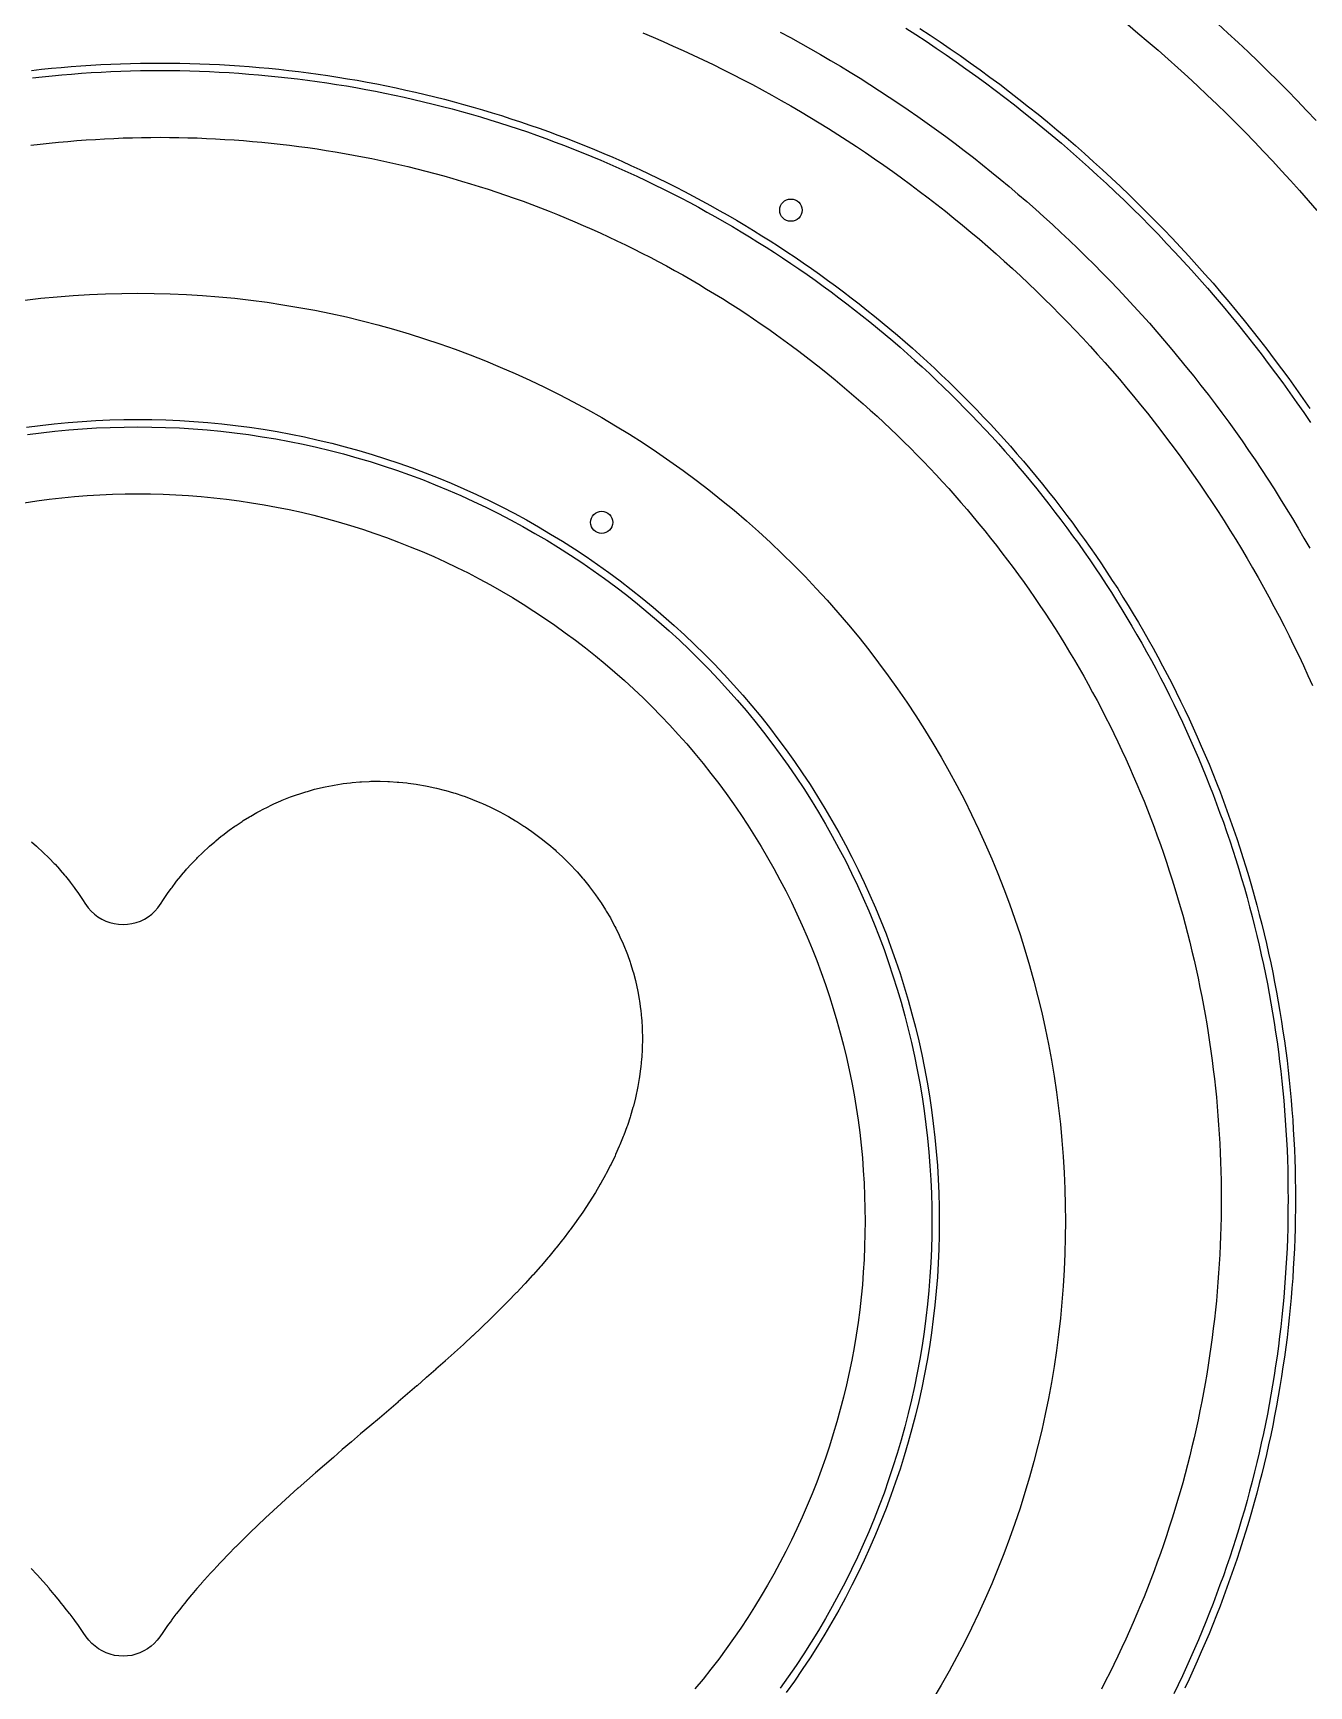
# Model space of a CAD drawing. Header units: metres. Extents: x 10 to 1210, y 10 to 2773.
# Drawn here: x 442.9 to 614.8, y 394.4 to 617 of the extents above; entities that cross this region are included whole.
import ezdxf

# ---------------------------------------------------------------- set-up
doc = ezdxf.new("R2010")
doc.units = ezdxf.units.M
for name, color, linetype in [('ACIKLIK', 5, 'Continuous'), ('ASKI_DELIK', 6, 'Continuous'), ('CAM_SABLON', 4, 'Continuous'), ('DIS_KENAR_V91_Z3', 1, 'Continuous'), ('LAMBA_T4_Z4', 3, 'Continuous')]:
    doc.layers.add(name, color=color, linetype=linetype)

msp = doc.modelspace()

# ---------------------------------------------------------------- linework, layer by layer
at = {"layer": 'ACIKLIK'}
for points in [[(543.57, 617.16), (544.93, 616.43), (546.3, 615.68), (547.65, 614.92), (549, 614.15), (550.34, 613.37), (551.68, 612.58), (553, 611.77), (554.33, 610.95), (555.64, 610.12), (556.95, 609.28), (558.24, 608.43), (559.54, 607.57), (560.82, 606.69), (562.1, 605.81), (563.36, 604.91), (564.63, 604), (565.88, 603.09), (567.12, 602.16), (568.36, 601.22), (569.59, 600.27), (570.81, 599.3), (572.02, 598.33), (573.22, 597.35), (574.42, 596.36), (575.6, 595.35), (576.78, 594.34), (577.95, 593.31), (579.11, 592.28), (580.25, 591.24), (581.4, 590.18), (582.53, 589.12), (583.65, 588.04), (584.76, 586.96), (585.86, 585.86), (586.96, 584.76), (588.04, 583.65), (589.12, 582.53), (590.18, 581.4), (591.24, 580.25), (592.28, 579.11), (593.31, 577.95), (594.34, 576.78), (595.35, 575.6), (596.36, 574.42), (597.35, 573.22), (598.33, 572.02), (599.3, 570.81), (600.27, 569.59), (601.22, 568.36), (602.16, 567.12), (603.09, 565.88), (604, 564.63), (604.91, 563.36), (605.81, 562.1), (606.69, 560.82), (607.57, 559.54), (608.43, 558.24), (609.28, 556.95), (610.12, 555.64), (610.95, 554.33), (611.77, 553), (612.58, 551.68), (613.37, 550.34), (614.15, 549), (614.92, 547.65)], [(602.52, 618.29), (603.9, 617.04), (605.27, 615.78), (606.62, 614.5), (607.96, 613.22), (609.29, 611.92), (610.61, 610.61), (611.92, 609.29), (613.22, 607.96), (614.5, 606.62), (615.78, 605.27)], [(442.57, 601.93), (443.81, 602.08), (445.05, 602.22), (446.29, 602.34), (447.54, 602.46), (448.78, 602.56), (450.02, 602.65), (451.27, 602.73), (452.52, 602.8), (453.76, 602.86), (455.01, 602.91), (456.26, 602.95), (457.5, 602.98), (458.75, 602.99), (460, 603), (461.25, 602.99), (462.5, 602.98), (463.74, 602.95), (464.99, 602.91), (466.24, 602.86), (467.48, 602.8), (468.73, 602.73), (469.98, 602.65), (471.22, 602.56), (472.46, 602.46), (473.71, 602.34), (474.95, 602.22), (476.19, 602.08), (477.43, 601.93), (478.67, 601.78), (479.9, 601.61), (481.14, 601.43), (482.37, 601.24), (483.6, 601.04), (484.83, 600.83), (486.06, 600.61), (487.29, 600.37), (488.51, 600.13), (489.73, 599.87), (490.95, 599.61), (492.17, 599.33), (493.38, 599.05), (494.59, 598.75), (495.8, 598.44), (497.01, 598.13), (498.22, 597.8), (499.42, 597.46), (500.61, 597.11), (501.81, 596.75), (503, 596.38), (504.19, 596), (505.37, 595.61), (506.56, 595.21), (507.73, 594.8), (508.91, 594.38), (510.08, 593.94), (511.25, 593.5), (512.41, 593.05), (513.57, 592.59), (514.72, 592.11), (515.87, 591.63), (517.02, 591.14), (518.16, 590.64), (519.3, 590.12), (520.43, 589.6), (521.56, 589.07), (522.69, 588.53), (523.81, 587.98), (524.92, 587.41), (526.03, 586.84), (527.13, 586.26), (528.23, 585.67), (529.33, 585.07), (530.42, 584.46), (531.5, 583.84), (532.58, 583.21), (533.65, 582.57), (534.72, 581.93), (535.78, 581.27), (536.83, 580.6), (537.88, 579.93), (538.93, 579.25), (539.96, 578.55), (541, 577.85), (542.02, 577.14), (543.04, 576.42), (544.05, 575.69), (545.06, 574.95), (546.06, 574.2), (547.05, 573.45), (548.04, 572.69), (549.02, 571.91), (549.99, 571.13), (550.96, 570.34), (551.92, 569.54), (552.87, 568.74), (553.82, 567.92), (554.75, 567.1), (555.69, 566.27), (556.61, 565.43), (557.53, 564.58), (558.43, 563.73), (559.34, 562.87), (560.23, 561.99), (561.12, 561.12), (561.99, 560.23), (562.87, 559.34), (563.73, 558.43), (564.58, 557.53), (565.43, 556.61), (566.27, 555.69), (567.1, 554.75), (567.92, 553.82), (568.74, 552.87), (569.54, 551.92), (570.34, 550.96), (571.13, 549.99), (571.91, 549.02), (572.69, 548.04), (573.45, 547.05), (574.2, 546.06), (574.95, 545.06), (575.69, 544.05), (576.42, 543.04), (577.14, 542.02), (577.85, 541), (578.55, 539.96), (579.25, 538.93), (579.93, 537.88), (580.6, 536.83), (581.27, 535.78), (581.93, 534.72), (582.57, 533.65), (583.21, 532.58), (583.84, 531.5), (584.46, 530.42), (585.07, 529.33), (585.67, 528.23), (586.26, 527.13), (586.84, 526.03), (587.41, 524.92), (587.98, 523.81), (588.53, 522.69), (589.07, 521.56), (589.6, 520.43), (590.12, 519.3), (590.64, 518.16), (591.14, 517.02), (591.63, 515.87), (592.11, 514.72), (592.59, 513.57), (593.05, 512.41), (593.5, 511.25), (593.94, 510.08), (594.38, 508.91), (594.8, 507.73), (595.21, 506.56), (595.61, 505.37), (596, 504.19), (596.38, 503), (596.75, 501.81), (597.11, 500.61), (597.46, 499.42), (597.8, 498.22), (598.13, 497.01), (598.44, 495.8), (598.75, 494.59), (599.05, 493.38), (599.33, 492.17), (599.61, 490.95), (599.87, 489.73), (600.13, 488.51), (600.37, 487.29), (600.61, 486.06), (600.83, 484.83), (601.04, 483.6), (601.24, 482.37), (601.43, 481.14), (601.61, 479.9), (601.78, 478.67), (601.93, 477.43), (602.08, 476.19), (602.22, 474.95), (602.34, 473.71), (602.46, 472.46), (602.56, 471.22), (602.65, 469.98), (602.73, 468.73), (602.8, 467.48), (602.86, 466.24), (602.91, 464.99), (602.95, 463.74), (602.98, 462.5), (602.99, 461.25), (603, 460), (603, 460), (602.99, 458.75), (602.98, 457.5), (602.95, 456.26), (602.91, 455.01), (602.86, 453.76), (602.8, 452.52), (602.73, 451.27), (602.65, 450.02), (602.56, 448.78), (602.46, 447.54), (602.34, 446.29), (602.22, 445.05), (602.08, 443.81), (601.93, 442.57), (601.78, 441.33), (601.61, 440.1), (601.43, 438.86), (601.24, 437.63), (601.04, 436.4), (600.83, 435.17), (600.61, 433.94), (600.37, 432.71), (600.13, 431.49), (599.87, 430.27), (599.61, 429.05), (599.33, 427.83), (599.05, 426.62), (598.75, 425.41), (598.44, 424.2), (598.13, 422.99), (597.8, 421.78), (597.46, 420.58), (597.11, 419.39), (596.75, 418.19), (596.38, 417), (596, 415.81), (595.61, 414.63), (595.21, 413.44), (594.8, 412.27), (594.38, 411.09), (593.94, 409.92), (593.5, 408.75), (593.05, 407.59), (592.59, 406.43), (592.11, 405.28), (591.63, 404.13), (591.14, 402.98), (590.64, 401.84), (590.12, 400.7), (589.6, 399.57), (589.07, 398.44), (588.53, 397.31), (587.98, 396.19), (587.41, 395.08), (586.84, 393.97)], [(441.67, 553.79), (443.36, 554.05), (445.06, 554.27), (446.76, 554.46), (448.46, 554.63), (450.16, 554.76), (451.87, 554.86), (453.58, 554.94), (455.29, 554.98), (457, 555), (458.71, 554.98), (460.42, 554.94), (462.13, 554.86), (463.84, 554.76), (465.54, 554.63), (467.24, 554.46), (468.94, 554.27), (470.64, 554.05), (472.33, 553.79), (474.02, 553.51), (475.7, 553.2), (477.38, 552.86), (479.04, 552.49), (480.71, 552.09), (482.36, 551.66), (484.01, 551.2), (485.65, 550.72), (487.28, 550.2), (488.91, 549.66), (490.52, 549.09), (492.12, 548.49), (493.71, 547.86), (495.29, 547.21), (496.86, 546.53), (498.42, 545.82), (499.96, 545.08), (501.49, 544.32), (503.01, 543.53), (504.51, 542.71), (506, 541.87), (507.47, 541), (508.93, 540.11), (510.37, 539.19), (511.8, 538.24), (513.21, 537.28), (514.6, 536.28), (515.98, 535.27), (517.33, 534.22), (518.67, 533.16), (519.99, 532.07), (521.29, 530.96), (522.57, 529.83), (523.84, 528.67), (525.08, 527.49), (526.3, 526.3), (527.49, 525.08), (528.67, 523.84), (529.83, 522.57), (530.96, 521.29), (532.07, 519.99), (533.16, 518.67), (534.22, 517.33), (535.27, 515.98), (536.28, 514.6), (537.28, 513.21), (538.24, 511.8), (539.19, 510.37), (540.11, 508.93), (541, 507.47), (541.87, 506), (542.71, 504.51), (543.53, 503.01), (544.32, 501.49), (545.08, 499.96), (545.82, 498.42), (546.53, 496.86), (547.21, 495.29), (547.86, 493.71), (548.49, 492.12), (549.09, 490.52), (549.66, 488.91), (550.2, 487.28), (550.72, 485.65), (551.2, 484.01), (551.66, 482.36), (552.09, 480.71), (552.49, 479.04), (552.86, 477.38), (553.2, 475.7), (553.51, 474.02), (553.79, 472.33), (554.05, 470.64), (554.27, 468.94), (554.46, 467.24), (554.63, 465.54), (554.76, 463.84), (554.86, 462.13), (554.94, 460.42), (554.98, 458.71), (555, 457), (555, 457), (554.98, 455.29), (554.94, 453.58), (554.86, 451.87), (554.76, 450.16), (554.63, 448.46), (554.46, 446.76), (554.27, 445.06), (554.05, 443.36), (553.79, 441.67), (553.51, 439.98), (553.2, 438.3), (552.86, 436.62), (552.49, 434.96), (552.09, 433.29), (551.66, 431.64), (551.2, 429.99), (550.72, 428.35), (550.2, 426.72), (549.66, 425.09), (549.09, 423.48), (548.49, 421.88), (547.86, 420.29), (547.21, 418.71), (546.53, 417.14), (545.82, 415.58), (545.08, 414.04), (544.32, 412.51), (543.53, 410.99), (542.71, 409.49), (541.87, 408), (541, 406.53), (540.11, 405.07), (539.19, 403.63), (538.24, 402.2), (537.28, 400.79), (536.28, 399.4), (535.27, 398.02), (534.22, 396.67), (533.16, 395.33), (532.07, 394.01)]]:
    msp.add_lwpolyline(points, dxfattribs=at)
at = {"layer": 'ASKI_DELIK'}
for centre in [(545, 593.19), (519.5, 551.14)]:
    msp.add_circle(centre, 1.5, dxfattribs=at)
at = {"layer": 'CAM_SABLON'}
for points in [[(560.47, 617.71), (561.85, 616.83), (563.21, 615.94), (564.57, 615.03), (565.92, 614.11), (567.26, 613.18), (568.59, 612.24), (569.92, 611.29), (571.23, 610.32), (572.54, 609.34), (573.84, 608.36), (575.13, 607.36), (576.41, 606.35), (577.68, 605.33), (578.95, 604.29), (580.2, 603.25), (581.45, 602.2), (582.68, 601.13), (583.91, 600.05), (585.13, 598.97), (586.34, 597.87), (587.53, 596.76), (588.72, 595.64), (589.9, 594.52), (591.07, 593.38), (592.23, 592.23), (593.38, 591.07), (594.52, 589.9), (595.64, 588.72), (596.76, 587.53), (597.87, 586.34), (598.97, 585.13), (600.05, 583.91), (601.13, 582.68), (602.2, 581.45), (603.25, 580.2), (604.29, 578.95), (605.33, 577.68), (606.35, 576.41), (607.36, 575.13), (608.36, 573.84), (609.34, 572.54), (610.32, 571.23), (611.29, 569.92), (612.24, 568.59), (613.18, 567.26), (614.11, 565.92), (615.03, 564.57)], [(442.79, 611.02), (444.11, 611.17), (445.43, 611.3), (446.75, 611.42), (448.07, 611.53), (449.4, 611.63), (450.72, 611.72), (452.04, 611.79), (453.37, 611.86), (454.7, 611.91), (456.02, 611.95), (457.35, 611.98), (458.67, 611.99), (460, 612), (461.33, 611.99), (462.65, 611.98), (463.98, 611.95), (465.3, 611.91), (466.63, 611.86), (467.96, 611.79), (469.28, 611.72), (470.6, 611.63), (471.93, 611.53), (473.25, 611.42), (474.57, 611.3), (475.89, 611.17), (477.21, 611.02), (478.52, 610.87), (479.84, 610.7), (481.15, 610.52), (482.47, 610.33), (483.78, 610.13), (485.09, 609.92), (486.39, 609.69), (487.7, 609.45), (489, 609.21), (490.3, 608.95), (491.6, 608.68), (492.9, 608.4), (494.19, 608.1), (495.48, 607.8), (496.77, 607.48), (498.06, 607.16), (499.34, 606.82), (500.62, 606.47), (501.9, 606.11), (503.17, 605.74), (504.44, 605.36), (505.71, 604.96), (506.97, 604.56), (508.23, 604.15), (509.49, 603.72), (510.74, 603.28), (511.99, 602.83), (513.23, 602.37), (514.47, 601.9), (515.71, 601.42), (516.94, 600.93), (518.17, 600.43), (519.39, 599.92), (520.61, 599.39), (521.82, 598.86), (523.03, 598.31), (524.24, 597.76), (525.44, 597.19), (526.63, 596.62), (527.82, 596.03), (529.01, 595.43), (530.19, 594.83), (531.36, 594.21), (532.53, 593.58), (533.69, 592.94), (534.85, 592.29), (536, 591.64), (537.15, 590.97), (538.29, 590.29), (539.42, 589.6), (540.55, 588.9), (541.67, 588.2), (542.79, 587.48), (543.89, 586.75), (545, 586.01), (546.09, 585.27), (547.18, 584.51), (548.27, 583.75), (549.34, 582.97), (550.41, 582.19), (551.48, 581.39), (552.53, 580.59), (553.58, 579.78), (554.62, 578.96), (555.66, 578.13), (556.68, 577.29), (557.7, 576.44), (558.72, 575.58), (559.72, 574.72), (560.72, 573.84), (561.71, 572.96), (562.69, 572.07), (563.66, 571.17), (564.63, 570.26), (565.59, 569.34), (566.54, 568.41), (567.48, 567.48), (568.41, 566.54), (569.34, 565.59), (570.26, 564.63), (571.17, 563.66), (572.07, 562.69), (572.96, 561.71), (573.84, 560.72), (574.72, 559.72), (575.58, 558.72), (576.44, 557.7), (577.29, 556.68), (578.13, 555.66), (578.96, 554.62), (579.78, 553.58), (580.59, 552.53), (581.39, 551.48), (582.19, 550.41), (582.97, 549.34), (583.75, 548.27), (584.51, 547.18), (585.27, 546.09), (586.01, 545), (586.75, 543.89), (587.48, 542.79), (588.2, 541.67), (588.9, 540.55), (589.6, 539.42), (590.29, 538.29), (590.97, 537.15), (591.64, 536), (592.29, 534.85), (592.94, 533.69), (593.58, 532.53), (594.21, 531.36), (594.83, 530.19), (595.43, 529.01), (596.03, 527.82), (596.62, 526.63), (597.19, 525.44), (597.76, 524.24), (598.31, 523.03), (598.86, 521.82), (599.39, 520.61), (599.92, 519.39), (600.43, 518.17), (600.93, 516.94), (601.42, 515.71), (601.9, 514.47), (602.37, 513.23), (602.83, 511.99), (603.28, 510.74), (603.72, 509.49), (604.15, 508.23), (604.56, 506.97), (604.96, 505.71), (605.36, 504.44), (605.74, 503.17), (606.11, 501.9), (606.47, 500.62), (606.82, 499.34), (607.16, 498.06), (607.48, 496.77), (607.8, 495.48), (608.1, 494.19), (608.4, 492.9), (608.68, 491.6), (608.95, 490.3), (609.21, 489), (609.45, 487.7), (609.69, 486.39), (609.92, 485.09), (610.13, 483.78), (610.33, 482.47), (610.52, 481.15), (610.7, 479.84), (610.87, 478.52), (611.02, 477.21), (611.17, 475.89), (611.3, 474.57), (611.42, 473.25), (611.53, 471.93), (611.63, 470.6), (611.72, 469.28), (611.79, 467.96), (611.86, 466.63), (611.91, 465.3), (611.95, 463.98), (611.98, 462.65), (611.99, 461.33), (612, 460), (612, 460), (611.99, 458.67), (611.98, 457.35), (611.95, 456.02), (611.91, 454.7), (611.86, 453.37), (611.79, 452.04), (611.72, 450.72), (611.63, 449.4), (611.53, 448.07), (611.42, 446.75), (611.3, 445.43), (611.17, 444.11), (611.02, 442.79), (610.87, 441.48), (610.7, 440.16), (610.52, 438.85), (610.33, 437.53), (610.13, 436.22), (609.92, 434.91), (609.69, 433.61), (609.45, 432.3), (609.21, 431), (608.95, 429.7), (608.68, 428.4), (608.4, 427.1), (608.1, 425.81), (607.8, 424.52), (607.48, 423.23), (607.16, 421.94), (606.82, 420.66), (606.47, 419.38), (606.11, 418.1), (605.74, 416.83), (605.36, 415.56), (604.96, 414.29), (604.56, 413.03), (604.15, 411.77), (603.72, 410.51), (603.28, 409.26), (602.83, 408.01), (602.37, 406.77), (601.9, 405.53), (601.42, 404.29), (600.93, 403.06), (600.43, 401.83), (599.92, 400.61), (599.39, 399.39), (598.86, 398.18), (598.31, 396.97), (597.76, 395.76), (597.19, 394.56), (596.62, 393.37)], [(442.11, 562.96), (443.96, 563.2), (445.82, 563.41), (447.67, 563.59), (449.54, 563.74), (451.4, 563.85), (453.27, 563.93), (455.13, 563.98), (457, 564), (458.87, 563.98), (460.73, 563.93), (462.6, 563.85), (464.46, 563.74), (466.33, 563.59), (468.18, 563.41), (470.04, 563.2), (471.89, 562.96), (473.74, 562.68), (475.58, 562.37), (477.42, 562.03), (479.25, 561.66), (481.07, 561.26), (482.89, 560.82), (484.69, 560.35), (486.49, 559.85), (488.28, 559.32), (490.06, 558.76), (491.84, 558.17), (493.6, 557.55), (495.35, 556.89), (497.08, 556.21), (498.81, 555.49), (500.52, 554.75), (502.22, 553.97), (503.91, 553.17), (505.58, 552.34), (507.23, 551.47), (508.87, 550.58), (510.5, 549.66), (512.11, 548.72), (513.7, 547.74), (515.28, 546.74), (516.83, 545.71), (518.37, 544.65), (519.89, 543.56), (521.39, 542.45), (522.88, 541.32), (524.34, 540.15), (525.78, 538.97), (527.2, 537.75), (528.6, 536.52), (529.97, 535.25), (531.33, 533.97), (532.66, 532.66), (533.97, 531.33), (535.25, 529.97), (536.52, 528.6), (537.75, 527.2), (538.97, 525.78), (540.15, 524.34), (541.32, 522.88), (542.45, 521.39), (543.56, 519.89), (544.65, 518.37), (545.71, 516.83), (546.74, 515.28), (547.74, 513.7), (548.72, 512.11), (549.66, 510.5), (550.58, 508.87), (551.47, 507.23), (552.34, 505.58), (553.17, 503.91), (553.97, 502.22), (554.75, 500.52), (555.49, 498.81), (556.21, 497.08), (556.89, 495.35), (557.55, 493.6), (558.17, 491.84), (558.76, 490.06), (559.32, 488.28), (559.85, 486.49), (560.35, 484.69), (560.82, 482.89), (561.26, 481.07), (561.66, 479.25), (562.03, 477.42), (562.37, 475.58), (562.68, 473.74), (562.96, 471.89), (563.2, 470.04), (563.41, 468.18), (563.59, 466.33), (563.74, 464.46), (563.85, 462.6), (563.93, 460.73), (563.98, 458.87), (564, 457), (564, 457), (563.98, 455.13), (563.93, 453.27), (563.85, 451.4), (563.74, 449.54), (563.59, 447.67), (563.41, 445.82), (563.2, 443.96), (562.96, 442.11), (562.68, 440.26), (562.37, 438.42), (562.03, 436.58), (561.66, 434.75), (561.26, 432.93), (560.82, 431.11), (560.35, 429.31), (559.85, 427.51), (559.32, 425.72), (558.76, 423.94), (558.17, 422.16), (557.55, 420.4), (556.89, 418.65), (556.21, 416.92), (555.49, 415.19), (554.75, 413.48), (553.97, 411.78), (553.17, 410.09), (552.34, 408.42), (551.47, 406.77), (550.58, 405.13), (549.66, 403.5), (548.72, 401.89), (547.74, 400.3), (546.74, 398.72), (545.71, 397.17), (544.65, 395.63), (543.56, 394.11)]]:
    msp.add_lwpolyline(points, dxfattribs=at)
at = {"layer": 'DIS_KENAR_V91_Z3'}
for points in [[(525.06, 617.06), (526.42, 616.49), (527.79, 615.9), (529.15, 615.3), (530.5, 614.69), (531.85, 614.07), (533.19, 613.44), (534.52, 612.79), (535.85, 612.14), (537.18, 611.47), (538.5, 610.79), (539.81, 610.1), (541.12, 609.4), (542.42, 608.69), (543.71, 607.96), (545, 607.22), (546.28, 606.48), (547.56, 605.72), (548.82, 604.95), (550.09, 604.17), (551.34, 603.38), (552.59, 602.57), (553.83, 601.76), (555.06, 600.94), (556.29, 600.1), (557.51, 599.26), (558.72, 598.4), (559.92, 597.53), (561.12, 596.66), (562.31, 595.77), (563.49, 594.87), (564.66, 593.96), (565.83, 593.04), (566.98, 592.11), (568.13, 591.18), (569.27, 590.23), (570.41, 589.27), (571.53, 588.3), (572.65, 587.32), (573.75, 586.33), (574.85, 585.34), (575.94, 584.33), (577.02, 583.31), (578.09, 582.29), (579.15, 581.25), (580.21, 580.21), (581.25, 579.15), (582.29, 578.09), (583.31, 577.02), (584.33, 575.94), (585.34, 574.85), (586.33, 573.75), (587.32, 572.65), (588.3, 571.53), (589.27, 570.41), (590.23, 569.27), (591.18, 568.13), (592.11, 566.98), (593.04, 565.83), (593.96, 564.66), (594.87, 563.49), (595.77, 562.31), (596.66, 561.12), (597.53, 559.92), (598.4, 558.72), (599.26, 557.51), (600.1, 556.29), (600.94, 555.06), (601.76, 553.83), (602.57, 552.59), (603.38, 551.34), (604.17, 550.09), (604.95, 548.82), (605.72, 547.56), (606.48, 546.28), (607.22, 545), (607.96, 543.71), (608.69, 542.42), (609.4, 541.12), (610.1, 539.81), (610.79, 538.5), (611.47, 537.18), (612.14, 535.85), (612.79, 534.52), (613.44, 533.19), (614.07, 531.85), (614.69, 530.5), (615.3, 529.15)], [(590.4, 618.18), (591.77, 617.04), (593.14, 615.88), (594.49, 614.72), (595.84, 613.54), (597.17, 612.34), (598.5, 611.14), (599.81, 609.93), (601.11, 608.7), (602.4, 607.46), (603.69, 606.22), (604.96, 604.96), (606.22, 603.69), (607.46, 602.4), (608.7, 601.11), (609.93, 599.81), (611.14, 598.5), (612.34, 597.17), (613.54, 595.84), (614.72, 594.49), (615.88, 593.14)], [(441.77, 581.07), (443.93, 581.32), (446.11, 581.52), (448.28, 581.7), (450.46, 581.83), (452.64, 581.92), (454.82, 581.98), (457, 582), (459.18, 581.98), (461.36, 581.92), (463.54, 581.83), (465.72, 581.7), (467.89, 581.52), (470.07, 581.32), (472.23, 581.07), (474.4, 580.78), (476.55, 580.46), (478.71, 580.1), (480.85, 579.7), (482.99, 579.27), (485.12, 578.8), (487.24, 578.29), (489.35, 577.74), (491.45, 577.16), (493.55, 576.54), (495.63, 575.88), (497.7, 575.19), (499.75, 574.46), (501.8, 573.7), (503.83, 572.9), (505.84, 572.06), (507.84, 571.19), (509.83, 570.29), (511.8, 569.35), (513.75, 568.38), (515.68, 567.37), (517.6, 566.33), (519.5, 565.25), (521.38, 564.15), (523.24, 563.01), (525.08, 561.83), (526.9, 560.63), (528.7, 559.39), (530.47, 558.13), (532.23, 556.83), (533.96, 555.5), (535.67, 554.14), (537.35, 552.76), (539.01, 551.34), (540.64, 549.89), (542.25, 548.42), (543.83, 546.92), (545.39, 545.39), (546.92, 543.83), (548.42, 542.25), (549.89, 540.64), (551.34, 539.01), (552.76, 537.35), (554.14, 535.67), (555.5, 533.96), (556.83, 532.23), (558.13, 530.47), (559.39, 528.7), (560.63, 526.9), (561.83, 525.08), (563.01, 523.24), (564.15, 521.38), (565.25, 519.5), (566.33, 517.6), (567.37, 515.68), (568.38, 513.75), (569.35, 511.8), (570.29, 509.83), (571.19, 507.84), (572.06, 505.84), (572.9, 503.83), (573.7, 501.8), (574.46, 499.75), (575.19, 497.7), (575.88, 495.63), (576.54, 493.55), (577.16, 491.45), (577.74, 489.35), (578.29, 487.24), (578.8, 485.12), (579.27, 482.99), (579.7, 480.85), (580.1, 478.71), (580.46, 476.55), (580.78, 474.4), (581.07, 472.23), (581.32, 470.07), (581.52, 467.89), (581.7, 465.72), (581.83, 463.54), (581.92, 461.36), (581.98, 459.18), (582, 457), (582, 457), (581.98, 454.82), (581.92, 452.64), (581.83, 450.46), (581.7, 448.28), (581.52, 446.11), (581.32, 443.93), (581.07, 441.77), (580.78, 439.6), (580.46, 437.45), (580.1, 435.29), (579.7, 433.15), (579.27, 431.01), (578.8, 428.88), (578.29, 426.76), (577.74, 424.65), (577.16, 422.55), (576.54, 420.45), (575.88, 418.37), (575.19, 416.3), (574.46, 414.25), (573.7, 412.2), (572.9, 410.17), (572.06, 408.16), (571.19, 406.16), (570.29, 404.17), (569.35, 402.2), (568.38, 400.25), (567.37, 398.32), (566.33, 396.4), (565.25, 394.5), (564.15, 392.62)], [(442.64, 508.13), (443.35, 507.51), (443.48, 507.39), (444.16, 506.76), (444.3, 506.63), (444.95, 505.99), (445.08, 505.86), (445.71, 505.2), (445.83, 505.08), (446.43, 504.41), (446.54, 504.28), (447.12, 503.6), (447.23, 503.47), (447.78, 502.79), (447.88, 502.66), (448.4, 501.97), (448.5, 501.84), (448.99, 501.15), (449.08, 501.02), (449.55, 500.33), (449.64, 500.2), (449.87, 499.84), (450.31, 499.23), (450.7, 498.78), (451.14, 498.37), (451.62, 498.01), (452.13, 497.7), (452.67, 497.44), (453.23, 497.23), (453.81, 497.09), (454.4, 497), (455, 496.97), (455.6, 497), (456.19, 497.09), (456.77, 497.23), (457.33, 497.44), (457.87, 497.7), (458.38, 498.01), (458.86, 498.37), (459.3, 498.78), (459.69, 499.23), (460.13, 499.84), (460.36, 500.2), (460.45, 500.33), (460.92, 501.02), (461.01, 501.15), (461.5, 501.84), (461.6, 501.97), (462.12, 502.66), (462.22, 502.79), (462.77, 503.47), (462.88, 503.6), (463.46, 504.28), (463.57, 504.41), (464.17, 505.08), (464.29, 505.2), (464.92, 505.86), (465.05, 505.99), (465.7, 506.63), (465.84, 506.76), (466.52, 507.39), (466.65, 507.51), (467.36, 508.13), (467.5, 508.25), (468.23, 508.85), (468.38, 508.97), (469.14, 509.54), (469.29, 509.66), (470.07, 510.21), (470.23, 510.33), (471.03, 510.86), (471.2, 510.97), (472.02, 511.48), (472.2, 511.58), (473.04, 512.06), (473.22, 512.16), (474.08, 512.62), (474.27, 512.71), (475.15, 513.14), (475.34, 513.23), (476.24, 513.62), (476.44, 513.7), (477.35, 514.07), (477.56, 514.15), (478.49, 514.48), (478.7, 514.55), (479.64, 514.85), (479.85, 514.91), (480.82, 515.18), (481.03, 515.24), (482.01, 515.47), (482.22, 515.52), (483.21, 515.71), (483.43, 515.75), (484.43, 515.92), (484.65, 515.95), (485.67, 516.07), (485.89, 516.1), (486.91, 516.18), (487.13, 516.2), (488.16, 516.25), (488.39, 516.26), (489.42, 516.27), (489.64, 516.27), (490.69, 516.24), (490.91, 516.23), (491.95, 516.16), (492.18, 516.15), (493.23, 516.04), (493.44, 516.01), (494.5, 515.87), (494.71, 515.84), (495.76, 515.65), (495.98, 515.61), (497.03, 515.39), (497.24, 515.34), (498.28, 515.08), (498.5, 515.02), (499.54, 514.72), (499.74, 514.65), (500.78, 514.31), (500.98, 514.24), (502, 513.86), (502.2, 513.78), (503.22, 513.36), (503.42, 513.28), (504.42, 512.82), (504.61, 512.73), (505.6, 512.24), (505.79, 512.14), (506.76, 511.61), (506.95, 511.51), (507.9, 510.94), (508.08, 510.83), (509.02, 510.23), (509.2, 510.12), (510.11, 509.48), (510.29, 509.36), (511.18, 508.7), (511.35, 508.57), (512.22, 507.87), (512.38, 507.73), (513.22, 507.01), (513.38, 506.87), (514.2, 506.11), (514.35, 505.96), (515.14, 505.18), (515.29, 505.03), (516.05, 504.22), (516.19, 504.06), (516.92, 503.23), (517.06, 503.06), (517.75, 502.2), (517.88, 502.03), (518.54, 501.15), (518.67, 500.97), (519.29, 500.08), (519.42, 499.89), (520, 498.97), (520.12, 498.78), (520.67, 497.85), (520.78, 497.65), (521.29, 496.7), (521.4, 496.5), (521.87, 495.53), (521.97, 495.32), (522.4, 494.35), (522.49, 494.13), (522.88, 493.14), (522.96, 492.92), (523.32, 491.92), (523.39, 491.7), (523.7, 490.68), (523.77, 490.46), (524.04, 489.43), (524.1, 489.2), (524.33, 488.17), (524.38, 487.94), (524.56, 486.9), (524.6, 486.66), (524.75, 485.62), (524.78, 485.38), (524.88, 484.33), (524.9, 484.09), (524.97, 483.03), (524.98, 482.79), (525, 481.72), (525, 481.49), (524.98, 480.42), (524.97, 480.18), (524.9, 479.1), (524.88, 478.87), (524.78, 477.79), (524.75, 477.56), (524.6, 476.47), (524.57, 476.25), (524.37, 475.16), (524.33, 474.94), (524.1, 473.84), (524.05, 473.63), (523.77, 472.52), (523.71, 472.32), (523.39, 471.21), (523.32, 471.01), (522.96, 469.9), (522.89, 469.71), (522.48, 468.59), (522.41, 468.41), (521.96, 467.29), (521.88, 467.12), (521.38, 465.99), (521.31, 465.83), (520.77, 464.7), (520.69, 464.54), (520.1, 463.42), (520.02, 463.27), (519.4, 462.14), (519.31, 461.99), (518.65, 460.86), (518.57, 460.73), (517.86, 459.6), (517.78, 459.47), (517.03, 458.34), (516.95, 458.22), (516.16, 457.09), (516.08, 456.98), (515.25, 455.85), (515.18, 455.75), (514.31, 454.61), (514.24, 454.52), (513.37, 453.43), (513.3, 453.34), (512.37, 452.21), (512.3, 452.13), (511.33, 451), (511.26, 450.92), (510.26, 449.79), (510.2, 449.72), (509.17, 448.6), (509.11, 448.53), (508.05, 447.41), (507.99, 447.35), (506.91, 446.23), (506.85, 446.18), (505.74, 445.06), (505.69, 445.01), (504.56, 443.9), (504.51, 443.85), (503.36, 442.74), (503.32, 442.7), (502.14, 441.59), (502.1, 441.56), (500.91, 440.45), (500.88, 440.42), (499.67, 439.32), (499.64, 439.29), (498.42, 438.19), (498.39, 438.17), (497.16, 437.07), (497.13, 437.05), (495.89, 435.96), (495.87, 435.94), (494.62, 434.85), (494.6, 434.84), (493.35, 433.75), (493.33, 433.74), (492.08, 432.66), (492.07, 432.65), (490.8, 431.57), (490.8, 431.57), (489.54, 430.49), (488.27, 429.42), (487.02, 428.35), (485.78, 427.3), (484.55, 426.24), (483.34, 425.2), (482.13, 424.16), (480.94, 423.12), (479.77, 422.1), (478.61, 421.07), (478.57, 421.04), (477.47, 420.05), (477.43, 420.02), (476.36, 419.04), (476.32, 419), (475.27, 418.04), (475.22, 418), (474.2, 417.05), (474.15, 417), (473.16, 416.06), (473.1, 416.01), (472.14, 415.08), (472.08, 415.03), (471.15, 414.11), (471.09, 414.05), (470.18, 413.15), (470.12, 413.09), (469.25, 412.2), (469.18, 412.13), (468.34, 411.26), (468.27, 411.19), (467.47, 410.33), (467.4, 410.25), (466.62, 409.41), (466.55, 409.33), (465.81, 408.51), (465.73, 408.42), (465.02, 407.61), (464.95, 407.52), (464.27, 406.73), (464.19, 406.63), (463.55, 405.86), (463.47, 405.76), (462.87, 405.01), (462.79, 404.9), (462.21, 404.17), (462.13, 404.06), (461.59, 403.35), (461.51, 403.24), (461, 402.54), (460.92, 402.43), (460.45, 401.76), (460.36, 401.63), (459.96, 401.04), (459.61, 400.58), (459.21, 400.15), (458.78, 399.76), (458.31, 399.41), (457.81, 399.12), (457.28, 398.87), (456.73, 398.67), (456.16, 398.53), (455.58, 398.45), (455, 398.42), (454.42, 398.45), (453.84, 398.53), (453.27, 398.67), (452.72, 398.87), (452.19, 399.12), (451.69, 399.41), (451.22, 399.76), (450.79, 400.15), (450.39, 400.58), (450.04, 401.04), (449.64, 401.63), (449.55, 401.76), (449.08, 402.43), (449, 402.54), (448.49, 403.24), (448.41, 403.35), (447.87, 404.06), (447.79, 404.17), (447.21, 404.9), (447.13, 405.01), (446.53, 405.76), (446.45, 405.86), (445.81, 406.63), (445.73, 406.73), (445.05, 407.52), (444.98, 407.61), (444.27, 408.42), (444.19, 408.51), (443.45, 409.33), (443.38, 409.41), (442.6, 410.25)]]:
    msp.add_lwpolyline(points, dxfattribs=at)
at = {"layer": 'LAMBA_T4_Z4'}
for points in [[(562.39, 617.67), (563.76, 616.77), (565.13, 615.86), (566.48, 614.94), (567.83, 614), (569.17, 613.05), (570.5, 612.1), (571.83, 611.12), (573.14, 610.14), (574.45, 609.15), (575.74, 608.15), (577.03, 607.13), (578.31, 606.1), (579.58, 605.07), (580.84, 604.02), (582.1, 602.96), (583.34, 601.89), (584.57, 600.8), (585.8, 599.71), (587.01, 598.61), (588.22, 597.49), (589.41, 596.37), (590.6, 595.24), (591.77, 594.09), (592.94, 592.94), (594.09, 591.77), (595.24, 590.6), (596.37, 589.41), (597.49, 588.22), (598.61, 587.01), (599.71, 585.8), (600.8, 584.57), (601.89, 583.34), (602.96, 582.1), (604.02, 580.84), (605.07, 579.58), (606.1, 578.31), (607.13, 577.03), (608.15, 575.74), (609.15, 574.45), (610.14, 573.14), (611.12, 571.83), (612.1, 570.5), (613.05, 569.17), (614, 567.83), (614.94, 566.48)], [(442.68, 612.02), (444.01, 612.16), (445.34, 612.3), (446.67, 612.42), (448, 612.53), (449.33, 612.63), (450.66, 612.71), (451.99, 612.79), (453.33, 612.85), (454.66, 612.91), (455.99, 612.95), (457.33, 612.98), (458.66, 612.99), (460, 613), (461.34, 612.99), (462.67, 612.98), (464.01, 612.95), (465.34, 612.91), (466.67, 612.85), (468.01, 612.79), (469.34, 612.71), (470.67, 612.63), (472, 612.53), (473.33, 612.42), (474.66, 612.3), (475.99, 612.16), (477.32, 612.02), (478.65, 611.86), (479.97, 611.69), (481.29, 611.51), (482.61, 611.32), (483.93, 611.12), (485.25, 610.9), (486.57, 610.68), (487.88, 610.44), (489.19, 610.19), (490.5, 609.93), (491.81, 609.66), (493.12, 609.37), (494.42, 609.08), (495.72, 608.77), (497.01, 608.46), (498.31, 608.13), (499.6, 607.79), (500.89, 607.44), (502.17, 607.07), (503.45, 606.7), (504.73, 606.31), (506.01, 605.92), (507.28, 605.51), (508.55, 605.09), (509.81, 604.66), (511.07, 604.22), (512.33, 603.77), (513.58, 603.31), (514.83, 602.84), (516.07, 602.35), (517.31, 601.86), (518.55, 601.35), (519.78, 600.84), (521.01, 600.31), (522.23, 599.77), (523.45, 599.22), (524.66, 598.66), (525.87, 598.1), (527.07, 597.52), (528.27, 596.92), (529.46, 596.32), (530.65, 595.71), (531.83, 595.09), (533.01, 594.46), (534.18, 593.82), (535.34, 593.16), (536.5, 592.5), (537.65, 591.83), (538.8, 591.15), (539.94, 590.45), (541.08, 589.75), (542.21, 589.04), (543.33, 588.32), (544.45, 587.58), (545.56, 586.84), (546.66, 586.09), (547.76, 585.33), (548.85, 584.56), (549.93, 583.78), (551.01, 582.99), (552.08, 582.19), (553.14, 581.38), (554.2, 580.57), (555.24, 579.74), (556.29, 578.9), (557.32, 578.06), (558.35, 577.2), (559.37, 576.34), (560.38, 575.47), (561.38, 574.59), (562.38, 573.7), (563.37, 572.8), (564.35, 571.9), (565.32, 570.98), (566.28, 570.06), (567.24, 569.13), (568.19, 568.19), (569.13, 567.24), (570.06, 566.28), (570.98, 565.32), (571.9, 564.35), (572.8, 563.37), (573.7, 562.38), (574.59, 561.38), (575.47, 560.38), (576.34, 559.37), (577.2, 558.35), (578.06, 557.32), (578.9, 556.29), (579.74, 555.24), (580.57, 554.2), (581.38, 553.14), (582.19, 552.08), (582.99, 551.01), (583.78, 549.93), (584.56, 548.85), (585.33, 547.76), (586.09, 546.66), (586.84, 545.56), (587.58, 544.45), (588.32, 543.33), (589.04, 542.21), (589.75, 541.08), (590.45, 539.94), (591.15, 538.8), (591.83, 537.65), (592.5, 536.5), (593.16, 535.34), (593.82, 534.18), (594.46, 533.01), (595.09, 531.83), (595.71, 530.65), (596.32, 529.46), (596.92, 528.27), (597.52, 527.07), (598.1, 525.87), (598.66, 524.66), (599.22, 523.45), (599.77, 522.23), (600.31, 521.01), (600.84, 519.78), (601.35, 518.55), (601.86, 517.31), (602.35, 516.07), (602.84, 514.83), (603.31, 513.58), (603.77, 512.33), (604.22, 511.07), (604.66, 509.81), (605.09, 508.55), (605.51, 507.28), (605.92, 506.01), (606.31, 504.73), (606.7, 503.45), (607.07, 502.17), (607.44, 500.89), (607.79, 499.6), (608.13, 498.31), (608.46, 497.01), (608.77, 495.72), (609.08, 494.42), (609.37, 493.12), (609.66, 491.81), (609.93, 490.5), (610.19, 489.19), (610.44, 487.88), (610.68, 486.57), (610.9, 485.25), (611.12, 483.93), (611.32, 482.61), (611.51, 481.29), (611.69, 479.97), (611.86, 478.65), (612.02, 477.32), (612.16, 475.99), (612.3, 474.66), (612.42, 473.33), (612.53, 472), (612.63, 470.67), (612.71, 469.34), (612.79, 468.01), (612.85, 466.67), (612.91, 465.34), (612.95, 464.01), (612.98, 462.67), (612.99, 461.34), (613, 460), (613, 460), (612.99, 458.66), (612.98, 457.33), (612.95, 455.99), (612.91, 454.66), (612.85, 453.33), (612.79, 451.99), (612.71, 450.66), (612.63, 449.33), (612.53, 448), (612.42, 446.67), (612.3, 445.34), (612.16, 444.01), (612.02, 442.68), (611.86, 441.35), (611.69, 440.03), (611.51, 438.71), (611.32, 437.39), (611.12, 436.07), (610.9, 434.75), (610.68, 433.43), (610.44, 432.12), (610.19, 430.81), (609.93, 429.5), (609.66, 428.19), (609.37, 426.88), (609.08, 425.58), (608.77, 424.28), (608.46, 422.99), (608.13, 421.69), (607.79, 420.4), (607.44, 419.11), (607.07, 417.83), (606.7, 416.55), (606.31, 415.27), (605.92, 413.99), (605.51, 412.72), (605.09, 411.45), (604.66, 410.19), (604.22, 408.93), (603.77, 407.67), (603.31, 406.42), (602.84, 405.17), (602.35, 403.93), (601.86, 402.69), (601.35, 401.45), (600.84, 400.22), (600.31, 398.99), (599.77, 397.77), (599.22, 396.55), (598.66, 395.34), (598.1, 394.13)], [(441.97, 563.95), (443.84, 564.19), (445.71, 564.41), (447.59, 564.59), (449.47, 564.74), (451.35, 564.85), (453.23, 564.93), (455.12, 564.98), (457, 565), (458.88, 564.98), (460.77, 564.93), (462.65, 564.85), (464.53, 564.74), (466.41, 564.59), (468.29, 564.41), (470.16, 564.19), (472.03, 563.95), (473.89, 563.67), (475.75, 563.36), (477.61, 563.02), (479.45, 562.64), (481.29, 562.23), (483.13, 561.79), (484.95, 561.32), (486.77, 560.82), (488.58, 560.28), (490.37, 559.71), (492.16, 559.12), (493.94, 558.49), (495.7, 557.83), (497.46, 557.14), (499.2, 556.41), (500.93, 555.66), (502.64, 554.88), (504.34, 554.07), (506.03, 553.23), (507.7, 552.36), (509.36, 551.46), (511, 550.53), (512.62, 549.57), (514.23, 548.59), (515.82, 547.58), (517.39, 546.54), (518.95, 545.47), (520.48, 544.37), (522, 543.25), (523.49, 542.1), (524.97, 540.93), (526.42, 539.73), (527.85, 538.51), (529.27, 537.26), (530.66, 535.99), (532.02, 534.69), (533.37, 533.37), (534.69, 532.02), (535.99, 530.66), (537.26, 529.27), (538.51, 527.85), (539.73, 526.42), (540.93, 524.97), (542.1, 523.49), (543.25, 522), (544.37, 520.48), (545.47, 518.95), (546.54, 517.39), (547.58, 515.82), (548.59, 514.23), (549.57, 512.62), (550.53, 511), (551.46, 509.36), (552.36, 507.7), (553.23, 506.03), (554.07, 504.34), (554.88, 502.64), (555.66, 500.93), (556.41, 499.2), (557.14, 497.46), (557.83, 495.7), (558.49, 493.94), (559.12, 492.16), (559.71, 490.37), (560.28, 488.58), (560.82, 486.77), (561.32, 484.95), (561.79, 483.13), (562.23, 481.29), (562.64, 479.45), (563.02, 477.61), (563.36, 475.75), (563.67, 473.89), (563.95, 472.03), (564.19, 470.16), (564.41, 468.29), (564.59, 466.41), (564.74, 464.53), (564.85, 462.65), (564.93, 460.77), (564.98, 458.88), (565, 457), (565, 457), (564.98, 455.12), (564.93, 453.23), (564.85, 451.35), (564.74, 449.47), (564.59, 447.59), (564.41, 445.71), (564.19, 443.84), (563.95, 441.97), (563.67, 440.11), (563.36, 438.25), (563.02, 436.39), (562.64, 434.55), (562.23, 432.71), (561.79, 430.87), (561.32, 429.05), (560.82, 427.23), (560.28, 425.42), (559.71, 423.63), (559.12, 421.84), (558.49, 420.06), (557.83, 418.3), (557.14, 416.54), (556.41, 414.8), (555.66, 413.07), (554.88, 411.36), (554.07, 409.66), (553.23, 407.97), (552.36, 406.3), (551.46, 404.64), (550.53, 403), (549.57, 401.38), (548.59, 399.77), (547.58, 398.18), (546.54, 396.61), (545.47, 395.05), (544.37, 393.52)]]:
    msp.add_lwpolyline(points, dxfattribs=at)

doc.saveas('drawing.dxf')
